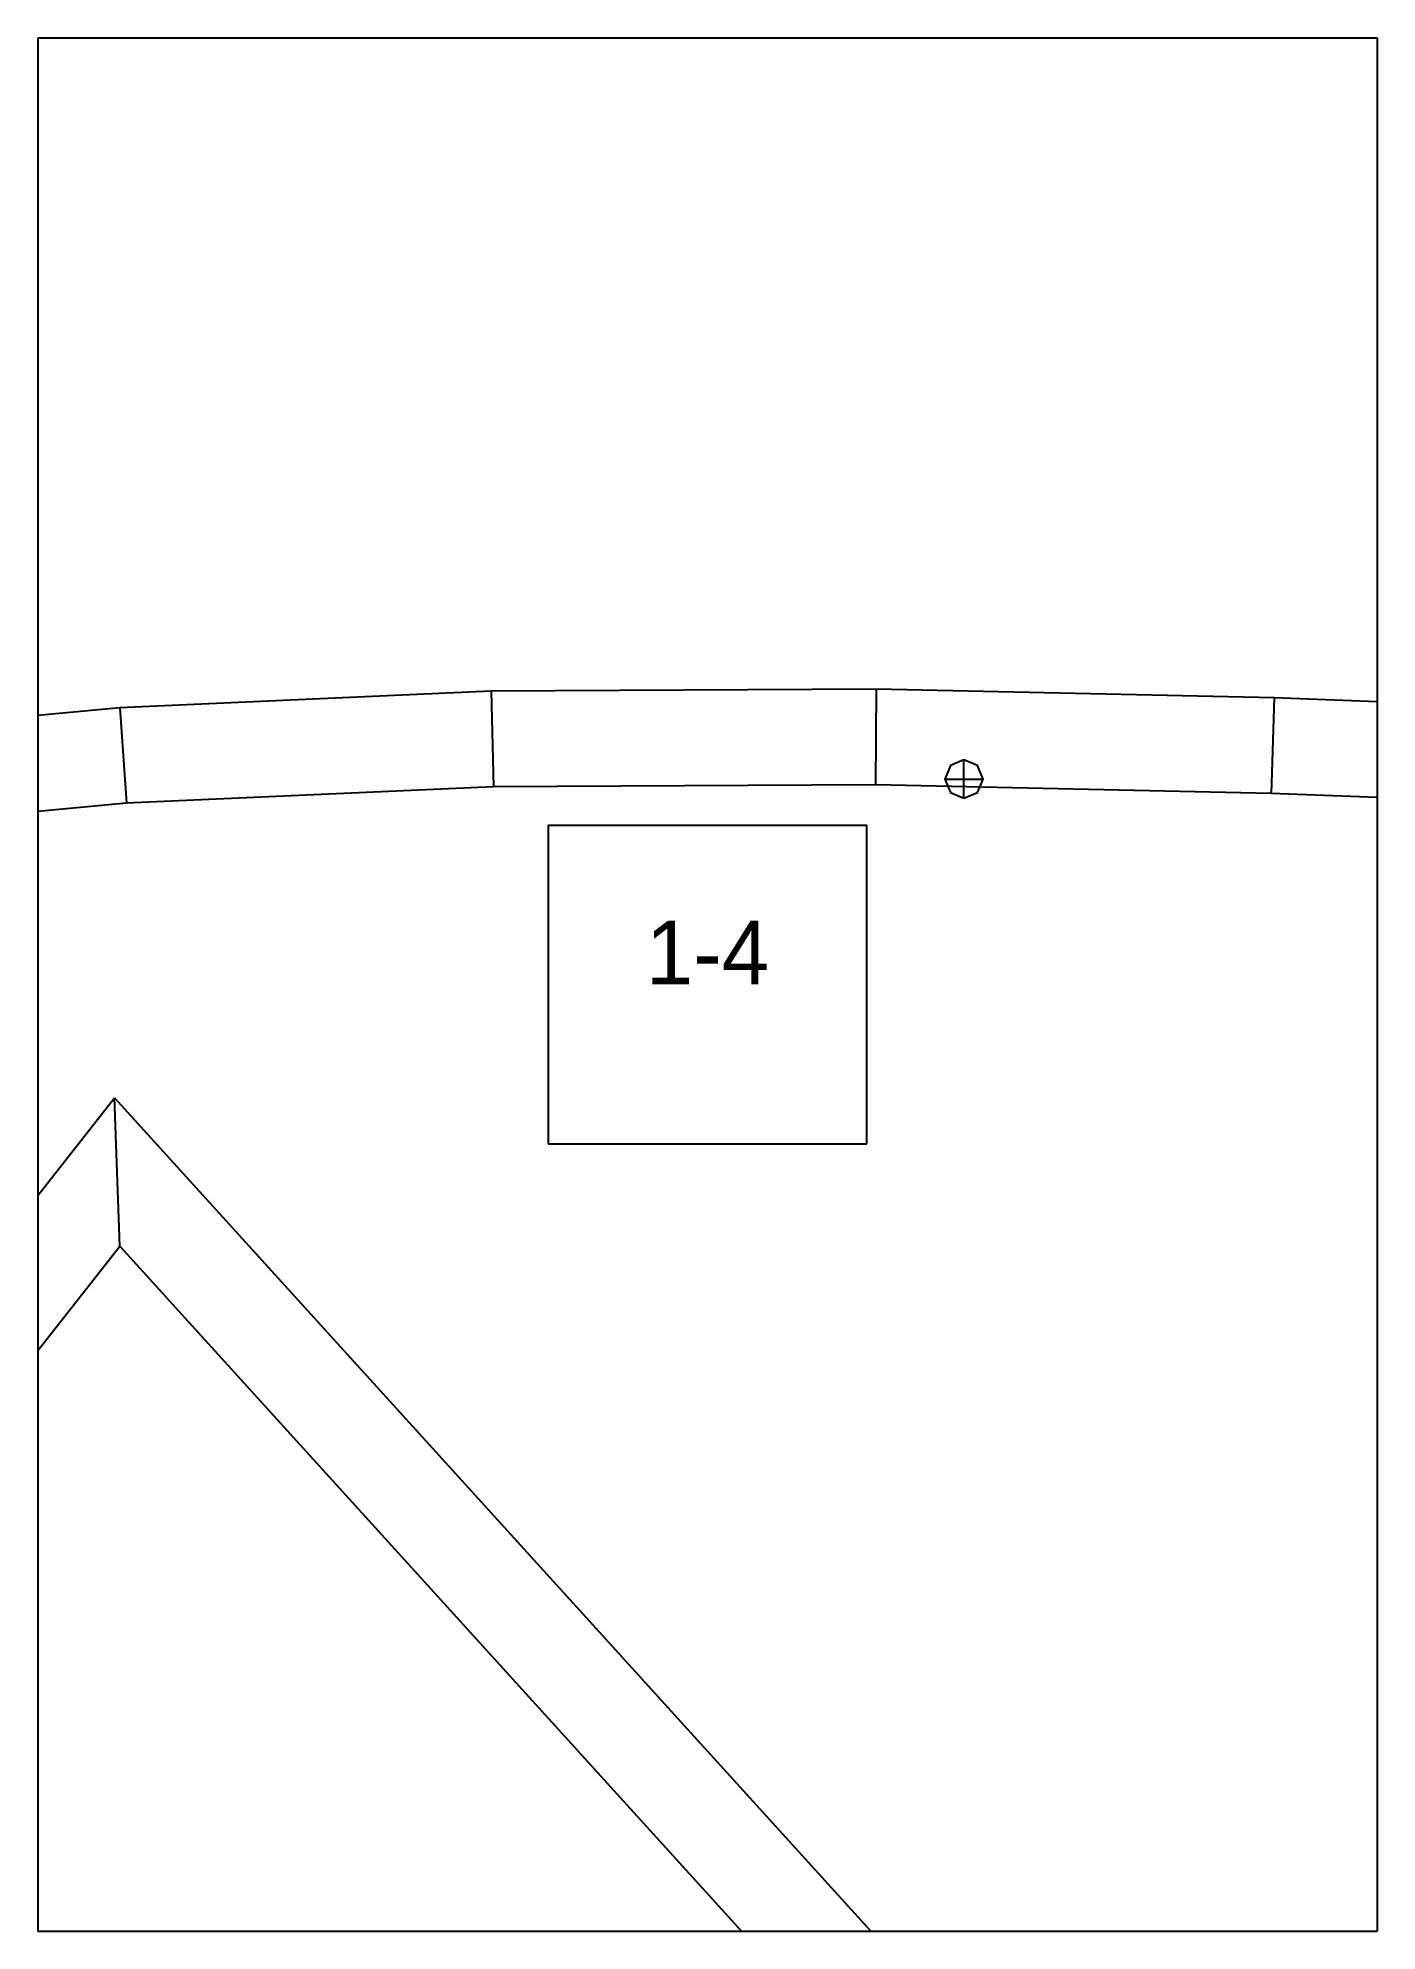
# Paper-space layout 'Plan 1-4' of a CAD drawing. Header units: metres, sheet in millimetres. Extents: x 0 to 210, y 0 to 297.
# The model-space entities are those that its viewports show. They can reach past a viewport. Long polylines and large blocks are cut down to what shows.
import ezdxf
from ezdxf.enums import TextEntityAlignment as Align

# ---------------------------------------------------------------- set-up
doc = ezdxf.new("R2010")
doc.units = ezdxf.units.M
for name, color, linetype in [('default', 7, 'Continuous'), ('TEXTLAYER', 7, 'Continuous'), ('VIEWPORTS', 7, 'Continuous')]:
    doc.layers.add(name, color=color, linetype=linetype)

msp = doc.modelspace()

# ---------------------------------------------------------------- linework, layer by layer
at = {"color": 9}
for p, q in [((420, 0), (630, 0)), ((630, 0), (630, -297)), ((630, 0), (840, 0)), ((630, 0), (630, -297)), ((840, 0), (840, -297)), ((840, 0), (1050, 0)), ((840, 0), (840, -297)), ((710, -123.5), (760, -123.5)), ((710, -123.5), (710, -173.5)), ((760, -173.5), (760, -123.5)), ((710, -173.5), (760, -173.5)), ((420, -297), (630, -297)), ((420, -297), (630, -297)), ((630, -297), (840, -297)), ((630, -297), (630, -594)), ((630, -297), (840, -297)), ((630, -297), (630, -594)), ((840, -297), (1050, -297)), ((840, -297), (840, -594)), ((840, -297), (1050, -297)), ((840, -297), (840, -594))]:
    msp.add_line(p, q, dxfattribs=at)
at = {"layer": 'default', "color": 7, "linetype": 'Continuous'}
for p, q in [((701.08, -102.47), (642.86, -105.08)), ((761.46, -102.18), (701.08, -102.47)), ((701.08, -102.47), (701.45, -117.47)), ((761.46, -102.18), (761.34, -117.18)), ((823.85, -103.53), (761.46, -102.18)), ((823.85, -103.53), (823.4, -118.52)), ((888.2, -106.01), (823.85, -103.53)), ((642.86, -105.08), (586.96, -110.41)), ((642.86, -105.08), (643.9, -120.04)), ((773.1, -114.16), (772.22, -116.28)), ((775.22, -113.28), (773.1, -114.16)), ((777.34, -114.16), (775.22, -113.28)), ((775.22, -119.28), (775.22, -113.28)), ((778.22, -116.28), (777.34, -114.16)), ((701.45, -117.47), (643.9, -120.04)), ((761.34, -117.18), (701.45, -117.47)), ((823.4, -118.52), (761.34, -117.18)), ((772.22, -116.28), (773.1, -118.4)), ((772.22, -116.28), (778.22, -116.28)), ((773.1, -118.4), (775.22, -119.28)), ((775.22, -119.28), (777.34, -118.4)), ((777.34, -118.4), (778.22, -116.28)), ((887.51, -120.99), (823.4, -118.52)), ((643.9, -120.04), (588.77, -125.3)), ((387.55, -490.78), (642.01, -166.29)), ((642.01, -166.29), (921.92, -474.84)), ((642.85, -189.54), (642.01, -166.29)), ((396.96, -503.1), (642.85, -189.54)), ((642.85, -189.54), (921.9, -497.15))]:
    msp.add_line(p, q, dxfattribs=at)

# ---------------------------------------------------------------- texts
at = {"layer": 'TEXTLAYER', "color": 1}
msp.add_text('1-4', height=10, dxfattribs=at).set_placement((735, -148.5), align=Align.CENTER)

psp = doc.layouts.new('Plan 1-4')

# ---------------------------------------------------------------- viewports
at = {"layer": 'VIEWPORTS'}
psp.add_viewport(center=(105, 148.5), size=(210, 297), view_center_point=(735, -148.5), view_height=297, dxfattribs=at)

doc.saveas('drawing.dxf')
